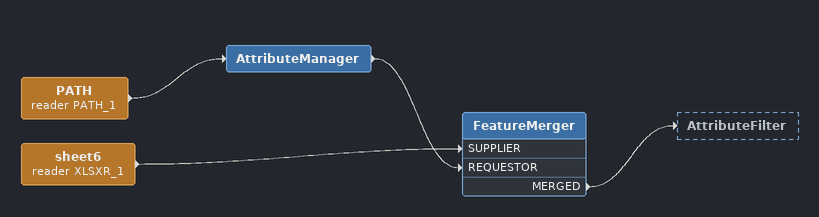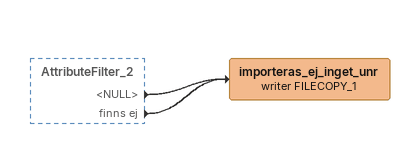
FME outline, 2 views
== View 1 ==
PATH (reader PATH_1)
    -> AttributeManager
AttributeManager
    -> FeatureMerger [REQUESTOR]
sheet6 (reader XLSXR_1)
    -> FeatureMerger [SUPPLIER]
FeatureMerger
    MERGED -> AttributeFilter

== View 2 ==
AttributeFilter_2 [outside]
    <NULL> -> importeras_ej_inget_unr (writer FILECOPY_1)
    finns ej -> importeras_ej_inget_unr (writer FILECOPY_1)
importeras_ej_inget_unr (writer FILECOPY_1)
